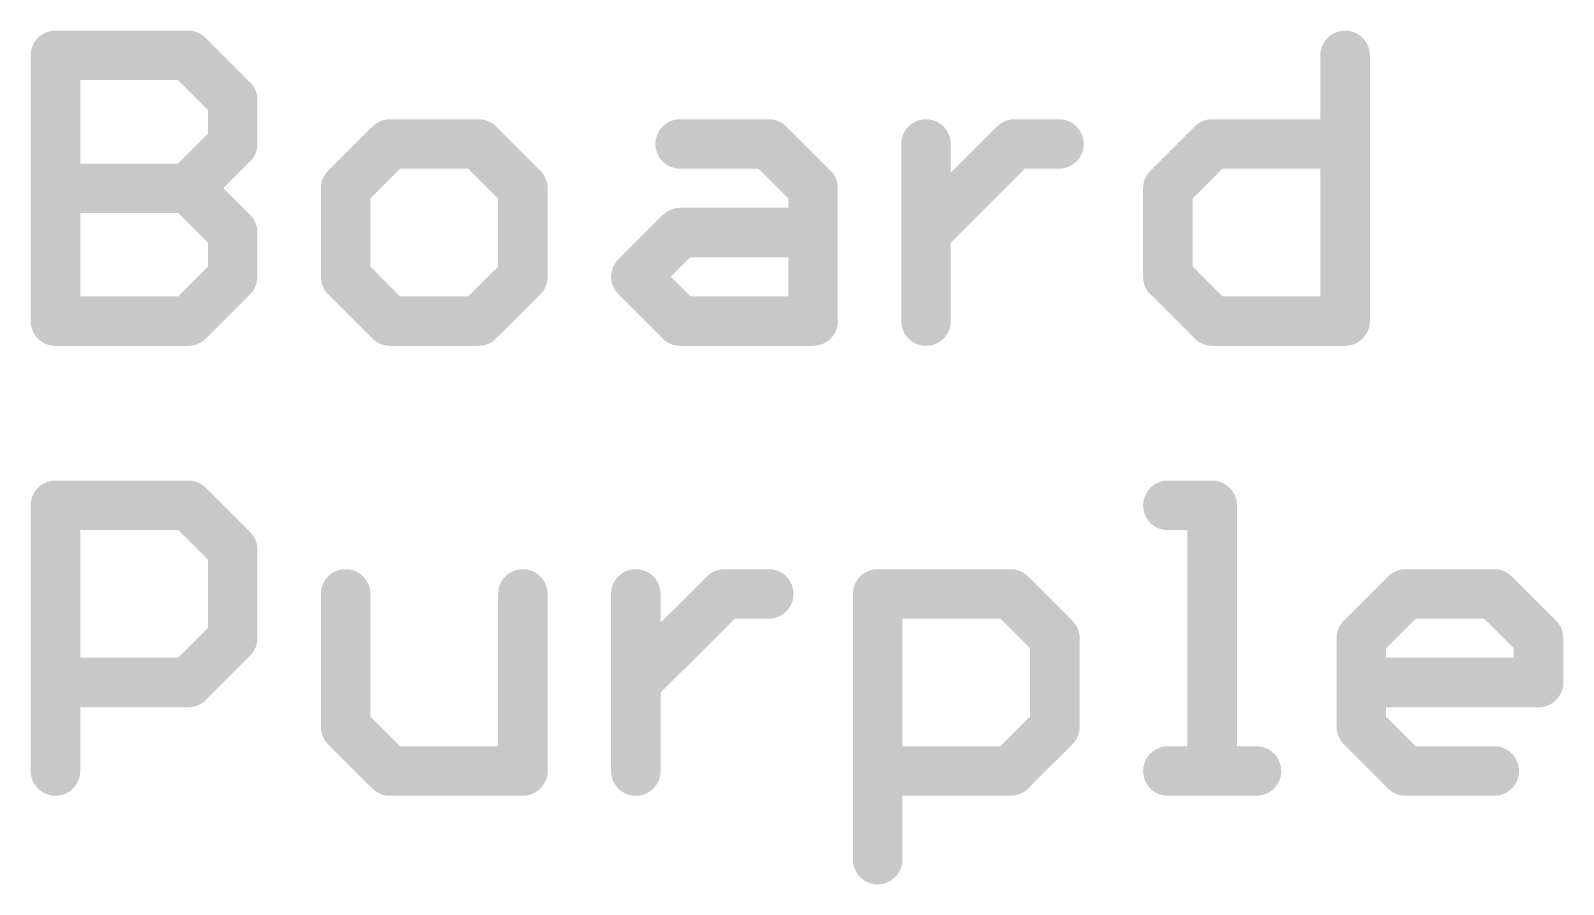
# Model space of a CAD drawing. Extents: x -26 to 81, y -13 to 14.
# Drawn here: x 33.02 to 41.67, y 2.04 to 6.86 of the extents above; entities that cross this region are included whole.
import ezdxf

# ---------------------------------------------------------------- set-up
doc = ezdxf.new("R2010")
doc.units = 0
doc.layers.add('51', color=53, linetype='CONTINUOUS')

msp = doc.modelspace()

# ---------------------------------------------------------------- linework, layer by layer
at = {"layer": '51', "const_width": 0.1397}
for points in [[(33.2296, 6.7196, 1), (33.0898, 6.7196)], [(33.1597, 6.7894, 1), (33.1597, 6.6497)], [(33.959, 6.769, 1), (33.8602, 6.6702)], [(33.9096, 6.6497, 1), (33.9096, 6.7894)], [(40.5052, 6.7196, 1), (40.3655, 6.7196)], [(34.2295, 6.4696, 1), (34.0898, 6.4696)], [(34.1102, 6.4202, 1), (34.209, 6.519)], [(34.209, 6.1702, 1), (34.1102, 6.269)], [(35.0468, 6.2895, 1), (35.0468, 6.1498)], [(35.0962, 6.1702, 1), (34.9974, 6.269)], [(35.5962, 6.269, 1), (35.4974, 6.1702)], [(35.5468, 6.1498, 1), (35.5468, 6.2895)], [(36.684, 6.2895, 1), (36.684, 6.1498)], [(37.2333, 6.269, 1), (37.1346, 6.1702)], [(37.184, 6.1498, 1), (37.184, 6.2895)], [(38.141, 6.2196, 1), (38.0013, 6.2196)], [(38.5711, 6.2895, 1), (38.5711, 6.1498)], [(38.6205, 6.1702, 1), (38.5217, 6.269)], [(38.8211, 6.1498, 1), (38.8211, 6.2895)], [(39.6854, 6.2895, 1), (39.6854, 6.1498)], [(39.7348, 6.1702, 1), (39.6361, 6.269)], [(40.4354, 6.1498, 1), (40.4354, 6.2895)], [(34.0898, 6.2196, 1), (34.2295, 6.2196)], [(33.1597, 6.0395, 1), (33.1597, 5.8998)], [(33.959, 6.019, 1), (33.8602, 5.9202)], [(33.8602, 6.019, 1), (33.959, 5.9202)], [(33.9096, 5.8998, 1), (33.9096, 6.0395)], [(34.8667, 5.9696, 1), (34.727, 5.9696)], [(34.7475, 6.019, 1), (34.8462, 5.9202)], [(35.8666, 5.9696, 1), (35.7269, 5.9696)], [(35.7474, 5.9202, 1), (35.8462, 6.019)], [(37.5038, 5.9696, 1), (37.3641, 5.9696)], [(37.3845, 5.9202, 1), (37.4833, 6.019)], [(39.5053, 5.9696, 1), (39.3656, 5.9696)], [(39.3861, 6.019, 1), (39.4849, 5.9202)], [(34.2295, 5.7197, 1), (34.0898, 5.7197)], [(34.1102, 5.6703, 1), (34.209, 5.7691)], [(36.684, 5.7895, 1), (36.684, 5.6498)], [(36.7334, 5.6703, 1), (36.6346, 5.7691)], [(37.4339, 5.6498, 1), (37.4339, 5.7895)], [(38.0218, 5.7691, 1), (38.1206, 5.6703)], [(34.0898, 5.4697, 1), (34.2295, 5.4697)], [(34.209, 5.4203, 1), (34.1102, 5.5191)], [(34.727, 5.4697, 1), (34.8667, 5.4697)], [(34.8462, 5.5191, 1), (34.7475, 5.4203)], [(35.7269, 5.4697, 1), (35.8666, 5.4697)], [(35.8462, 5.4203, 1), (35.7474, 5.5191)], [(36.4834, 5.5191, 1), (36.3846, 5.4203)], [(36.3846, 5.5191, 1), (36.4834, 5.4203)], [(39.3656, 5.4697, 1), (39.5053, 5.4697)], [(39.4849, 5.5191, 1), (39.3861, 5.4203)], [(33.0898, 5.2197, 1), (33.2296, 5.2197)], [(33.1597, 5.2896, 1), (33.1597, 5.1499)], [(33.8602, 5.2691, 1), (33.959, 5.1703)], [(33.9096, 5.1499, 1), (33.9096, 5.2896)], [(35.0468, 5.2896, 1), (35.0468, 5.1499)], [(34.9974, 5.1703, 1), (35.0962, 5.2691)], [(35.4974, 5.2691, 1), (35.5962, 5.1703)], [(35.5468, 5.1499, 1), (35.5468, 5.2896)], [(36.684, 5.2896, 1), (36.684, 5.1499)], [(36.6346, 5.1703, 1), (36.7334, 5.2691)], [(37.3641, 5.2197, 1), (37.5038, 5.2197)], [(37.4339, 5.1499, 1), (37.4339, 5.2896)], [(38.0013, 5.2197, 1), (38.141, 5.2197)], [(39.6854, 5.2896, 1), (39.6854, 5.1499)], [(39.6361, 5.1703, 1), (39.7348, 5.2691)], [(40.3655, 5.2197, 1), (40.5052, 5.2197)], [(40.4354, 5.1499, 1), (40.4354, 5.2896)], [(33.2296, 4.1796, 1), (33.0898, 4.1796)], [(33.1597, 4.2494, 1), (33.1597, 4.1097)], [(33.959, 4.229, 1), (33.8602, 4.1302)], [(33.9096, 4.1097, 1), (33.9096, 4.2494)], [(39.4355, 4.2494, 1), (39.4355, 4.1097)], [(39.7553, 4.1796, 1), (39.6156, 4.1796)], [(39.6854, 4.1097, 1), (39.6854, 4.2494)], [(34.2295, 3.9296, 1), (34.0898, 3.9296)], [(34.1102, 3.8802, 1), (34.209, 3.979)], [(34.8667, 3.6796, 1), (34.727, 3.6796)], [(35.8666, 3.6796, 1), (35.7269, 3.6796)], [(36.5039, 3.6796, 1), (36.3642, 3.6796)], [(36.934, 3.7495, 1), (36.934, 3.6098)], [(36.9834, 3.6302, 1), (36.8846, 3.729)], [(37.184, 3.6098, 1), (37.184, 3.7495)], [(37.8682, 3.6796, 1), (37.7285, 3.6796)], [(37.7983, 3.7495, 1), (37.7983, 3.6098)], [(38.5976, 3.729, 1), (38.4989, 3.6302)], [(38.5483, 3.6098, 1), (38.5483, 3.7495)], [(40.7769, 3.7495, 1), (40.7769, 3.6098)], [(40.8263, 3.6302, 1), (40.7275, 3.729)], [(41.3262, 3.729, 1), (41.2275, 3.6302)], [(41.2768, 3.6098, 1), (41.2768, 3.7495)], [(34.209, 3.3802, 1), (34.1102, 3.479)], [(38.8681, 3.4296, 1), (38.7284, 3.4296)], [(38.7488, 3.3802, 1), (38.8476, 3.479)], [(40.5968, 3.4296, 1), (40.4571, 3.4296)], [(40.4775, 3.479, 1), (40.5763, 3.3802)], [(41.5967, 3.4296, 1), (41.457, 3.4296)], [(41.4774, 3.3802, 1), (41.5762, 3.479)], [(34.0898, 3.4296, 1), (34.2295, 3.4296)], [(33.1597, 3.2495, 1), (33.1597, 3.1098)], [(33.8602, 3.2291, 1), (33.959, 3.1303)], [(33.9096, 3.1098, 1), (33.9096, 3.2495)], [(36.3846, 3.2291, 1), (36.4834, 3.1303)], [(40.5269, 3.2495, 1), (40.5269, 3.1098)], [(41.5268, 3.1098, 1), (41.5268, 3.2495)], [(41.457, 3.1797, 1), (41.5967, 3.1797)], [(34.8462, 2.9791, 1), (34.7475, 2.8803)], [(38.8476, 2.8803, 1), (38.7488, 2.9791)], [(40.5763, 2.9791, 1), (40.4775, 2.8803)], [(34.727, 2.9297, 1), (34.8667, 2.9297)], [(38.7284, 2.9297, 1), (38.8681, 2.9297)], [(40.4571, 2.9297, 1), (40.5968, 2.9297)], [(35.0468, 2.7496, 1), (35.0468, 2.6098)], [(34.9974, 2.6303, 1), (35.0962, 2.7291)], [(35.7968, 2.6098, 1), (35.7968, 2.7496)], [(37.7983, 2.7496, 1), (37.7983, 2.6098)], [(38.4989, 2.7291, 1), (38.5976, 2.6303)], [(38.5483, 2.6098, 1), (38.5483, 2.7496)], [(39.4355, 2.7496, 1), (39.4355, 2.6098)], [(39.9354, 2.6098, 1), (39.9354, 2.7496)], [(40.7769, 2.7496, 1), (40.7769, 2.6098)], [(40.7275, 2.6303, 1), (40.8263, 2.7291)], [(41.2768, 2.6098, 1), (41.2768, 2.7496)], [(33.0898, 2.6797, 1), (33.2296, 2.6797)], [(35.7269, 2.6797, 1), (35.8666, 2.6797)], [(36.3642, 2.6797, 1), (36.5039, 2.6797)], [(39.6156, 2.6797, 1), (39.7553, 2.6797)], [(37.7285, 2.1797, 1), (37.8682, 2.1797)]]:
    msp.add_lwpolyline(points, format="xyb", dxfattribs=at)
at = {"layer": '51', "const_width": 0.2794}
for points in [[(33.1597, 5.2197), (33.1597, 6.7196)], [(33.1597, 6.7196), (33.9096, 6.7196)], [(33.9096, 6.7196), (34.1596, 6.4696)], [(40.4354, 6.7196), (40.4354, 5.2197)], [(34.1596, 6.4696), (34.1596, 6.2196)], [(34.1596, 6.2196), (33.9096, 5.9696)], [(35.0468, 6.2196), (34.7969, 5.9696)], [(35.5468, 6.2196), (35.0468, 6.2196)], [(35.7968, 5.9696), (35.5468, 6.2196)], [(36.684, 6.2196), (37.184, 6.2196)], [(37.184, 6.2196), (37.4339, 5.9696)], [(38.0712, 5.2197), (38.0712, 6.2196)], [(38.0712, 5.7197), (38.5711, 6.2196)], [(38.5711, 6.2196), (38.8211, 6.2196)], [(39.4355, 5.9696), (39.6854, 6.2196)], [(39.6854, 6.2196), (40.4354, 6.2196)], [(33.1597, 5.9696), (33.9096, 5.9696)], [(33.9096, 5.9696), (34.1596, 5.7197)], [(34.7969, 5.9696), (34.7969, 5.4697)], [(35.7968, 5.4697), (35.7968, 5.9696)], [(37.4339, 5.9696), (37.4339, 5.2197)], [(39.4355, 5.4697), (39.4355, 5.9696)], [(34.1596, 5.7197), (34.1596, 5.4697)], [(36.434, 5.4697), (36.684, 5.7197)], [(36.684, 5.7197), (37.4339, 5.7197)], [(34.1596, 5.4697), (33.9096, 5.2197)], [(34.7969, 5.4697), (35.0468, 5.2197)], [(35.5468, 5.2197), (35.7968, 5.4697)], [(36.684, 5.2197), (36.434, 5.4697)], [(39.6854, 5.2197), (39.4355, 5.4697)], [(33.9096, 5.2197), (33.1597, 5.2197)], [(35.0468, 5.2197), (35.5468, 5.2197)], [(37.4339, 5.2197), (36.684, 5.2197)], [(40.4354, 5.2197), (39.6854, 5.2197)], [(33.1597, 2.6797), (33.1597, 4.1796)], [(33.1597, 4.1796), (33.9096, 4.1796)], [(33.9096, 4.1796), (34.1596, 3.9296)], [(39.4355, 4.1796), (39.6854, 4.1796)], [(39.6854, 4.1796), (39.6854, 2.6797)], [(34.1596, 3.9296), (34.1596, 3.4296)], [(34.7969, 3.6796), (34.7969, 2.9297)], [(35.7968, 2.6797), (35.7968, 3.6796)], [(36.434, 2.6797), (36.434, 3.6796)], [(36.434, 3.1797), (36.934, 3.6796)], [(36.934, 3.6796), (37.184, 3.6796)], [(37.7983, 2.1797), (37.7983, 3.6796)], [(37.7983, 3.6796), (38.5483, 3.6796)], [(38.5483, 3.6796), (38.7982, 3.4296)], [(40.5269, 3.4296), (40.7769, 3.6796)], [(40.7769, 3.6796), (41.2768, 3.6796)], [(41.2768, 3.6796), (41.5268, 3.4296)], [(34.1596, 3.4296), (33.9096, 3.1797)], [(38.7982, 3.4296), (38.7982, 2.9297)], [(40.5269, 2.9297), (40.5269, 3.4296)], [(41.5268, 3.4296), (41.5268, 3.1797)], [(33.9096, 3.1797), (33.1597, 3.1797)], [(41.5268, 3.1797), (40.5269, 3.1797)], [(34.7969, 2.9297), (35.0468, 2.6797)], [(38.7982, 2.9297), (38.5483, 2.6797)], [(40.7769, 2.6797), (40.5269, 2.9297)], [(35.0468, 2.6797), (35.7968, 2.6797)], [(38.5483, 2.6797), (37.7983, 2.6797)], [(39.4355, 2.6797), (39.9354, 2.6797)], [(41.2768, 2.6797), (40.7769, 2.6797)]]:
    msp.add_lwpolyline(points, dxfattribs=at)

doc.saveas('drawing.dxf')
